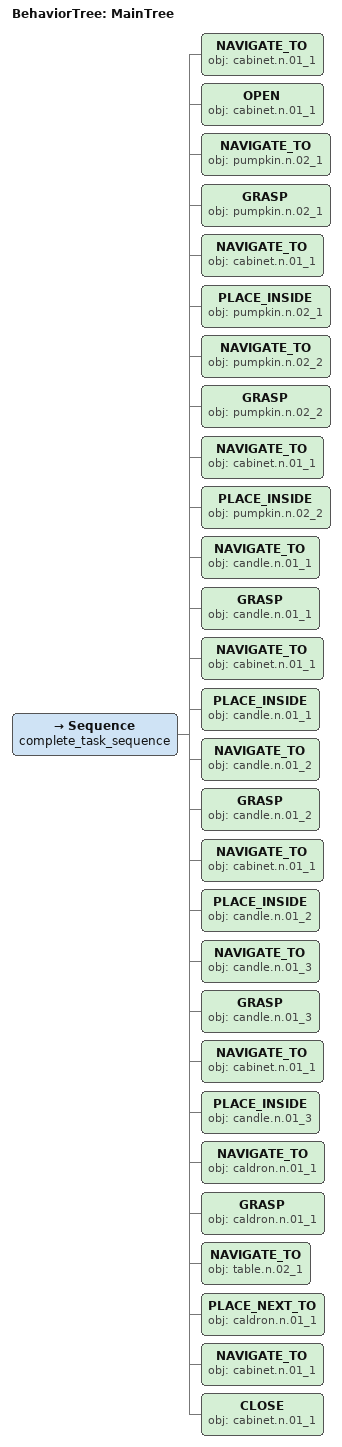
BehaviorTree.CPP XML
<root main_tree_to_execute="MainTree">
  <BehaviorTree ID="MainTree">
    <Sequence name="complete_task_sequence">
      <NAVIGATE_TO obj="cabinet.n.01_1"/>
      <OPEN obj="cabinet.n.01_1"/>

      <NAVIGATE_TO obj="pumpkin.n.02_1"/>
      <GRASP obj="pumpkin.n.02_1"/>
      <NAVIGATE_TO obj="cabinet.n.01_1"/>
      <PLACE_INSIDE obj="pumpkin.n.02_1"/>

      <NAVIGATE_TO obj="pumpkin.n.02_2"/>
      <GRASP obj="pumpkin.n.02_2"/>
      <NAVIGATE_TO obj="cabinet.n.01_1"/>
      <PLACE_INSIDE obj="pumpkin.n.02_2"/>

      <NAVIGATE_TO obj="candle.n.01_1"/>
      <GRASP obj="candle.n.01_1"/>
      <NAVIGATE_TO obj="cabinet.n.01_1"/>
      <PLACE_INSIDE obj="candle.n.01_1"/>

      <NAVIGATE_TO obj="candle.n.01_2"/>
      <GRASP obj="candle.n.01_2"/>
      <NAVIGATE_TO obj="cabinet.n.01_1"/>
      <PLACE_INSIDE obj="candle.n.01_2"/>

      <NAVIGATE_TO obj="candle.n.01_3"/>
      <GRASP obj="candle.n.01_3"/>
      <NAVIGATE_TO obj="cabinet.n.01_1"/>
      <PLACE_INSIDE obj="candle.n.01_3"/>

      <NAVIGATE_TO obj="caldron.n.01_1"/>
      <GRASP obj="caldron.n.01_1"/>
      <NAVIGATE_TO obj="table.n.02_1"/>
      <PLACE_NEXT_TO obj="caldron.n.01_1"/>

      <NAVIGATE_TO obj="cabinet.n.01_1"/>
      <CLOSE obj="cabinet.n.01_1"/>
    </Sequence>
  </BehaviorTree>
</root>
